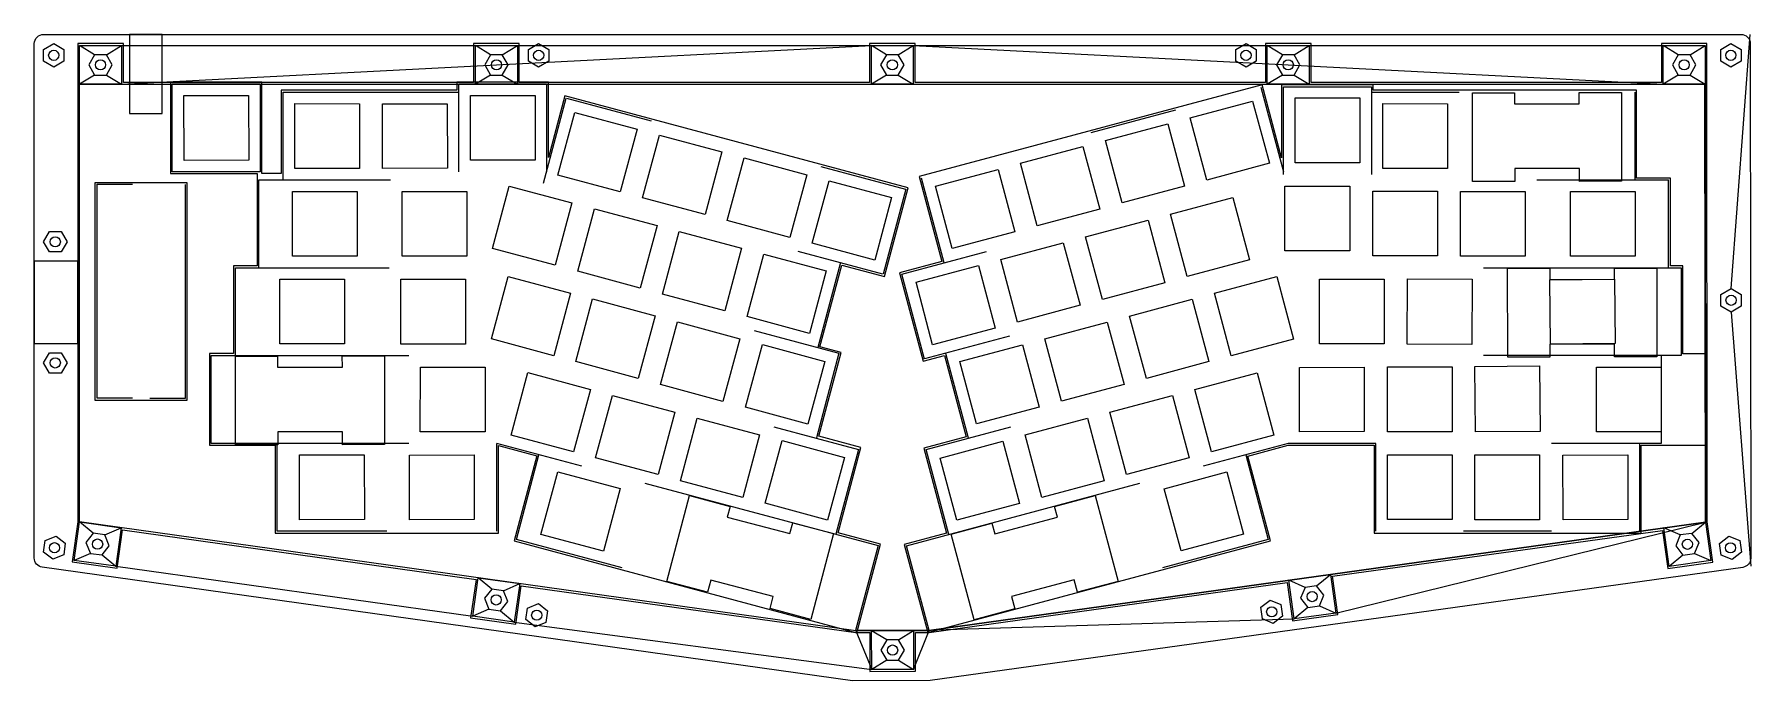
# Model space of a CAD drawing. Header units: millimetres. Extents: x -10 to 362, y -11 to 129.
import ezdxf

# ---------------------------------------------------------------- set-up
doc = ezdxf.new("R2010")
doc.units = ezdxf.units.MM
doc.layers.get('0').update_dxf_attribs({"linetype": 'CONTINUOUS'})

msp = doc.modelspace()

# ---------------------------------------------------------------- linework, layer by layer
for p, q in [((0.07, 118.25), (0.07, 126.65)), ((0.07, 126.65), (9.15, 126.65)), ((3.34, 124.65), (0.07, 126.65)), ((5.88, 124.65), (9.15, 126.65)), ((9.15, 126.65), (9.15, 118.25)), ((9.15, 118.25), (171.39, 126.65)), ((9.15, 126.65), (85.73, 126.65)), ((17.92, 129.05), (10.9, 129.05)), ((10.9, 129.05), (10.9, 111.9)), ((17.92, 111.9), (17.92, 129.05)), ((89, 124.65), (85.73, 126.65)), ((85.73, 126.65), (94.81, 126.65)), ((85.73, 118.25), (85.73, 126.65)), ((91.54, 124.65), (94.81, 126.65)), ((94.81, 126.65), (94.81, 118.25)), ((94.81, 126.65), (171.39, 126.65)), ((174.66, 124.65), (171.39, 126.65)), ((171.39, 126.65), (180.47, 126.65)), ((171.39, 118.25), (171.39, 126.65)), ((177.2, 124.65), (180.47, 126.65)), ((180.47, 126.65), (180.47, 118.25)), ((180.47, 126.65), (342.71, 118.25)), ((180.47, 126.65), (257.05, 126.65)), ((260.32, 124.65), (257.05, 126.65)), ((257.05, 126.65), (266.13, 126.65)), ((257.05, 118.25), (257.05, 126.65)), ((262.86, 124.65), (266.13, 126.65)), ((266.13, 126.65), (266.13, 118.25)), ((266.13, 126.65), (342.71, 126.65)), ((345.98, 124.65), (342.71, 126.65)), ((342.71, 126.65), (351.79, 126.65)), ((342.71, 118.25), (342.71, 126.65)), ((348.52, 124.65), (351.79, 126.65)), ((351.79, 126.65), (351.79, 118.25)), ((357.39, 74.06), (361.55, 129.05)), ((3.34, 124.65), (2.07, 122.45)), ((5.88, 124.65), (3.34, 124.65)), ((7.15, 122.45), (5.88, 124.65)), ((89, 124.65), (87.73, 122.45)), ((91.54, 124.65), (89, 124.65)), ((92.81, 122.45), (91.54, 124.65)), ((174.66, 124.65), (173.39, 122.45)), ((177.2, 124.65), (174.66, 124.65)), ((178.47, 122.45), (177.2, 124.65)), ((260.32, 124.65), (259.05, 122.45)), ((262.86, 124.65), (260.32, 124.65)), ((264.13, 122.45), (262.86, 124.65)), ((345.98, 124.65), (344.71, 122.45)), ((348.52, 124.65), (345.98, 124.65)), ((349.79, 122.45), (348.52, 124.65)), ((3.34, 120.25), (0.07, 118.25)), ((2.07, 122.45), (3.34, 120.25)), ((3.34, 120.25), (5.88, 120.25)), ((5.88, 120.25), (7.15, 122.45)), ((5.88, 120.25), (9.15, 118.25)), ((89, 120.25), (85.73, 118.25)), ((87.73, 122.45), (89, 120.25)), ((89, 120.25), (91.54, 120.25)), ((91.54, 120.25), (92.81, 122.45)), ((91.54, 120.25), (94.81, 118.25)), ((174.66, 120.25), (171.39, 118.25)), ((173.39, 122.45), (174.66, 120.25)), ((174.66, 120.25), (177.2, 120.25)), ((177.2, 120.25), (178.47, 122.45)), ((177.2, 120.25), (180.47, 118.25)), ((260.32, 120.25), (257.05, 118.25)), ((259.05, 122.45), (260.32, 120.25)), ((260.32, 120.25), (262.86, 120.25)), ((262.86, 120.25), (264.13, 122.45)), ((262.86, 120.25), (266.13, 118.25)), ((345.98, 120.25), (342.71, 118.25)), ((344.71, 122.45), (345.98, 120.25)), ((345.98, 120.25), (348.52, 120.25)), ((348.52, 120.25), (349.79, 122.45)), ((348.52, 120.25), (351.79, 118.25)), ((9.15, 118.25), (0.07, 118.25)), ((0.07, 118.25), (351.79, 118.25)), ((0.07, 23.57), (0.07, 118.25)), ((19.74, 118.72), (19.74, 98.91)), ((39.52, 118.72), (19.74, 118.72)), ((20.14, 118.32), (39.16, 118.32)), ((20.14, 99.31), (20.14, 118.32)), ((39.12, 118.32), (39.12, 99.31)), ((39.52, 98.91), (39.52, 118.72)), ((43.73, 116.96), (43.73, 98.91)), ((81.73, 116.96), (43.73, 116.96)), ((44.13, 97.58), (44.13, 116.56)), ((44.13, 116.56), (63.15, 116.56)), ((63.15, 116.56), (82.16, 116.56)), ((101.54, 118.72), (81.73, 118.72)), ((81.73, 118.72), (81.73, 116.96)), ((82.13, 118.32), (101.14, 118.32)), ((82.13, 99.31), (82.13, 118.32)), ((94.81, 118.25), (85.73, 118.25)), ((100.47, 96.87), (105.37, 115.22)), ((101.14, 118.32), (101.14, 99.31)), ((101.54, 102.43), (101.54, 118.72)), ((105.09, 115.72), (101.54, 102.43)), ((179.33, 95.87), (105.09, 115.72)), ((105.41, 115.22), (123.75, 110.31)), ((180.47, 118.25), (171.39, 118.25)), ((255.95, 118.12), (181.75, 98.28)), ((255.66, 117.65), (260.56, 99.31)), ((260.16, 102.35), (255.95, 118.12)), ((266.13, 118.25), (257.05, 118.25)), ((279.98, 118.12), (260.16, 118.12)), ((260.16, 118.12), (260.16, 102.35)), ((260.56, 98.71), (260.56, 117.72)), ((260.56, 117.72), (279.58, 117.72)), ((279.58, 117.72), (279.58, 98.71)), ((279.58, 116.56), (298.59, 116.56)), ((279.98, 116.96), (279.98, 118.12)), ((336.95, 116.96), (279.98, 116.96)), ((336.55, 116.56), (336.55, 97.54)), ((336.95, 97.94), (336.95, 116.96)), ((351.79, 118.25), (342.71, 118.25)), ((351.86, 23.53), (351.75, 118.25)), ((10.9, 111.9), (17.92, 111.9)), ((218.93, 107.81), (237.28, 112.71)), ((160.44, 100.47), (178.79, 95.57)), ((3.88, 96.63), (11.5, 96.63)), ((3.88, 50.31), (3.88, 96.63)), ((19.74, 98.91), (38.48, 98.91)), ((39.12, 99.31), (20.14, 99.31)), ((22.9, 96.59), (22.9, 50.27)), ((38.48, 98.91), (38.48, 78.96)), ((38.88, 97.58), (67.38, 97.58)), ((38.88, 78.56), (38.88, 97.58)), ((43.73, 98.91), (39.52, 98.91)), ((181.75, 98.28), (186.65, 79.92)), ((187.15, 79.62), (182.24, 97.97)), ((315.38, 97.54), (343.89, 97.54)), ((344.29, 97.94), (336.95, 97.94)), ((343.89, 78.56), (343.89, 97.58)), ((344.29, 78.96), (344.29, 97.94)), ((178.82, 95.53), (173.92, 77.19)), ((174.2, 76.69), (179.33, 95.87)), ((173.88, 77.19), (155.54, 82.09)), ((177.98, 77.19), (196.32, 82.09)), ((38.48, 78.96), (33.4, 78.96)), ((33.4, 78.96), (33.4, 59.98)), ((33.8, 78.56), (67.06, 78.56)), ((33.8, 59.58), (33.8, 78.56)), ((164.71, 79.66), (159.81, 61.28)), ((160.27, 61.46), (164.99, 79.15)), ((164.99, 79.15), (174.2, 76.69)), ((186.65, 79.92), (177.48, 77.47)), ((303.81, 78.56), (346.57, 78.56)), ((346.97, 78.96), (344.29, 78.96)), ((346.57, 78.56), (346.57, 59.55)), ((346.97, 59.95), (346.97, 78.96)), ((177.48, 77.47), (182.59, 58.34)), ((182.88, 58.81), (177.98, 77.15)), ((357.4, 68.98), (361.64, 13.99)), ((146.01, 64.98), (164.36, 60.08)), ((201.26, 63.75), (182.92, 58.84)), ((33.4, 59.98), (28.17, 59.98)), ((28.17, 59.98), (28.17, 40.17)), ((28.57, 59.58), (71.33, 59.58)), ((28.57, 40.57), (28.57, 59.58)), ((164.39, 60.08), (159.49, 41.73)), ((160.01, 42.13), (164.85, 60.24)), ((164.85, 60.24), (160.27, 61.46)), ((182.59, 58.34), (187.21, 59.58)), ((187.21, 59.58), (191.92, 41.97)), ((192.41, 41.7), (187.5, 60.04)), ((346.57, 59.55), (303.81, 59.55)), ((342.3, 59.55), (342.3, 40.53)), ((352.22, 59.95), (346.97, 59.95)), ((352.24, 40.17), (352.22, 59.95)), ((11.5, 50.31), (3.88, 50.31)), ((22.9, 50.27), (15.28, 50.27)), ((150.28, 44.17), (168.63, 39.26)), ((169.15, 39.68), (160.01, 42.13)), ((191.92, 41.97), (182.74, 39.51)), ((183.23, 39.23), (201.58, 44.13)), ((28.17, 40.17), (42.43, 40.17)), ((71.33, 40.57), (28.57, 40.57)), ((42.43, 40.17), (42.43, 21.15)), ((42.83, 21.55), (42.83, 40.57)), ((90.31, 40.57), (90.31, 21.55)), ((108.73, 35.67), (90.38, 40.57)), ((90.71, 21.15), (90.71, 40.07)), ((90.71, 40.07), (99, 37.85)), ((99, 37.85), (94.09, 19.47)), ((94.58, 19.76), (99.48, 38.1)), ((168.63, 39.26), (163.72, 20.92)), ((164.21, 21.19), (169.15, 39.68)), ((182.74, 39.51), (187.65, 21.15)), ((188.14, 20.88), (183.23, 39.23)), ((261.55, 40.57), (243.21, 35.67)), ((252.38, 38.1), (257.28, 19.76)), ((252.86, 37.83), (261.6, 40.17)), ((257.77, 19.47), (252.86, 37.83)), ((280.56, 40.57), (261.55, 40.57)), ((261.6, 40.17), (280.16, 40.17)), ((280.16, 40.17), (280.16, 21.15)), ((280.56, 21.55), (280.56, 40.57)), ((342.3, 40.57), (318.56, 40.57)), ((337.57, 40.57), (337.57, 21.55)), ((337.97, 21.15), (337.97, 40.17)), ((337.97, 40.17), (352.24, 40.17)), ((122.41, 31.96), (172.9, 18.45)), ((178.96, 18.42), (229.45, 31.93)), ((-1.09, 15.25), (0.07, 23.57)), ((3.03, 21.13), (0.07, 23.57)), ((0.07, 23.57), (9.06, 22.31)), ((168.06, 0.04), (0.07, 23.57)), ((5.55, 20.78), (9.06, 22.31)), ((9.06, 22.31), (7.9, 13.99)), ((183.9, 0.07), (351.86, 23.53)), ((346.57, 22.72), (183.9, 0.07)), ((271.86, 3.87), (351.86, 23.53)), ((342.87, 22.27), (351.86, 23.53)), ((348.9, 21.1), (351.86, 23.53)), ((351.86, 23.53), (353.02, 15.21)), ((3.03, 21.13), (1.47, 19.13)), ((1.47, 19.13), (2.42, 16.77)), ((5.55, 20.78), (3.03, 21.13)), ((6.5, 18.42), (5.55, 20.78)), ((42.43, 21.15), (90.71, 21.15)), ((66.57, 21.55), (42.83, 21.55)), ((94.09, 19.47), (168.28, -0.39)), ((117.51, 13.62), (94.58, 19.76)), ((173.39, 18.73), (164.21, 21.19)), ((168.28, -0.39), (173.39, 18.73)), ((187.65, 21.15), (178.51, 18.71)), ((178.51, 18.71), (183.61, -0.38)), ((183.61, -0.38), (257.77, 19.47)), ((257.28, 19.76), (234.35, 13.62)), ((280.16, 21.15), (337.97, 21.15)), ((318.56, 21.55), (299.54, 21.55)), ((346.38, 20.75), (342.87, 22.27)), ((344.03, 13.95), (342.87, 22.27)), ((346.38, 20.75), (345.43, 18.39)), ((348.9, 21.1), (346.38, 20.75)), ((350.46, 19.09), (348.9, 21.1)), ((349.51, 16.74), (350.46, 19.09)), ((2.42, 16.77), (-1.09, 15.25)), ((7.9, 13.99), (-1.09, 15.25)), ((2.42, 16.77), (4.94, 16.42)), ((4.94, 16.42), (6.5, 18.42)), ((4.94, 16.42), (7.9, 13.99)), ((172.9, 18.45), (167.99, 0.11)), ((183.9, 0.07), (179, 18.42)), ((346.99, 16.39), (344.03, 13.95)), ((353.02, 15.21), (344.03, 13.95)), ((345.43, 18.39), (346.99, 16.39)), ((346.99, 16.39), (349.51, 16.74)), ((349.51, 16.74), (353.02, 15.21)), ((7.9, 13.99), (85.15, 3.17)), ((85.15, 3.17), (86.31, 11.49)), ((89.27, 9.05), (86.31, 11.49)), ((86.31, 11.49), (95.3, 10.23)), ((261.7, 10.94), (270.7, 12.19)), ((267.73, 9.76), (270.7, 12.19)), ((270.7, 12.19), (271.86, 3.87)), ((89.27, 9.05), (87.71, 7.05)), ((91.79, 8.7), (89.27, 9.05)), ((91.79, 8.7), (95.3, 10.23)), ((92.74, 6.34), (91.79, 8.7)), ((95.3, 10.23), (94.14, 1.91)), ((265.22, 9.41), (261.7, 10.94)), ((262.87, 2.62), (261.7, 10.94)), ((265.22, 9.41), (264.27, 7.05)), ((267.73, 9.76), (265.22, 9.41)), ((269.3, 7.76), (267.73, 9.76)), ((268.34, 5.4), (269.3, 7.76)), ((88.66, 4.69), (85.15, 3.17)), ((87.71, 7.05), (88.66, 4.69)), ((88.66, 4.69), (91.18, 4.34)), ((91.18, 4.34), (92.74, 6.34)), ((91.18, 4.34), (94.14, 1.91)), ((265.83, 5.05), (262.87, 2.62)), ((271.86, 3.87), (262.87, 2.62)), ((264.27, 7.05), (265.83, 5.05)), ((265.83, 5.05), (268.34, 5.4)), ((268.34, 5.4), (271.86, 3.87)), ((94.14, 1.91), (85.15, 3.17)), ((94.14, 1.91), (171.46, -8.36)), ((183.9, 0.07), (167.99, 0.07)), ((168.06, 0.04), (183.94, 0.07)), ((168.06, 0.04), (171.46, -8.36)), ((171.44, 0.04), (180.52, 0.06)), ((174.72, -1.95), (171.44, 0.04)), ((171.46, -8.36), (171.44, 0.04)), ((177.26, -1.94), (180.52, 0.06)), ((180.52, 0.06), (262.87, 2.62)), ((180.52, 0.06), (180.54, -8.34)), ((180.54, -8.34), (183.9, 0.07)), ((174.72, -1.95), (173.45, -4.15)), ((177.26, -1.94), (174.72, -1.95)), ((178.53, -4.14), (177.26, -1.94)), ((174.73, -6.35), (171.46, -8.36)), ((173.45, -4.15), (174.73, -6.35)), ((174.73, -6.35), (177.27, -6.34)), ((177.27, -6.34), (178.53, -4.14)), ((177.27, -6.34), (180.54, -8.34)), ((180.54, -8.34), (171.46, -8.36))]:
    msp.add_line(p, q)
msp.add_lwpolyline([(-9.71, 15.77), (-9.71, 127.05, -0.414214), (-7.71, 129.05), (359.55, 129.05, -0.413995), (361.55, 127.05), (361.64, 15.73, -0.374463), (359.91, 13.75), (184.1, -10.73), (167.32, -10.77), (-7.99, 13.79, -0.374017)], format="xyb", close=True)
for points in [[(-3.31, 125.78), (-3.31, 123.24), (-5.51, 121.97), (-7.71, 123.24), (-7.71, 125.78), (-5.51, 127.05)], [(9.55, 127.05), (-0.33, 127.05), (-0.33, 23.59), (-1.55, 14.91), (8.24, 13.54), (9.4, 21.85), (85.86, 11.15), (84.69, 2.83), (94.48, 1.46), (95.64, 9.77), (168.04, -0.36), (171.04, -0.36), (171.06, -8.76), (180.94, -8.74), (180.92, -0.33), (183.93, -0.33), (261.37, 10.45), (262.52, 2.17), (272.31, 3.53), (271.15, 11.81), (342.54, 21.75), (343.69, 13.5), (353.47, 14.87), (352.26, 23.56), (352.18, 127.05), (342.31, 127.05), (342.31, 118.65), (266.53, 118.65), (266.53, 127.05), (256.65, 127.05), (256.65, 118.65), (180.87, 118.65), (180.87, 127.05), (170.99, 127.05), (170.99, 118.65), (95.21, 118.65), (95.21, 127.05), (85.33, 127.05), (85.33, 118.65), (9.55, 118.65)], [(101.61, 125.78), (101.61, 123.24), (99.41, 121.97), (97.21, 123.24), (97.21, 125.78), (99.41, 127.05)], [(252.45, 127.05), (254.65, 125.78), (254.65, 123.24), (252.45, 121.97), (250.25, 123.24), (250.25, 125.78)], [(357.35, 127.05), (359.56, 125.78), (359.56, 123.24), (357.36, 121.97), (355.16, 123.24), (355.16, 125.78)], [(0.07, 23.57), (0.07, 118.25), (351.79, 118.25), (351.86, 23.53), (183.9, 0.07), (168.06, 0.04)], [(22.68, 101.78), (22.65, 115.79), (36.65, 115.82), (36.68, 101.81)], [(84.64, 115.82), (98.64, 115.82), (98.63, 101.81), (84.63, 101.81)], [(263.07, 101.28), (263.07, 115.29), (277.07, 115.29), (277.07, 101.28)], [(324.58, 100.05), (310.58, 100.03), (310.58, 97.23), (301.45, 97.22), (301.42, 116.42), (310.55, 116.43), (310.56, 114.03), (324.56, 114.05), (324.55, 116.45), (333.68, 116.47), (333.71, 97.27), (324.58, 97.25)], [(60.67, 100.04), (46.67, 100.05), (46.68, 114.06), (60.68, 114.05)], [(79.65, 100.08), (65.65, 100.05), (65.62, 114.02), (79.62, 114.05)], [(103.54, 98.6), (107.21, 112.17), (120.72, 108.51), (117.06, 94.95)], [(253.86, 114.62), (257.5, 101.16), (243.98, 97.51), (240.34, 110.96)], [(282.05, 114.06), (296.05, 114.05), (296.05, 100.04), (282.05, 100.05)], [(239.16, 96.18), (225.64, 92.57), (222.02, 106.1), (235.55, 109.71)], [(135.4, 90.05), (121.88, 93.7), (125.55, 107.26), (139.07, 103.61)], [(207.26, 87.63), (203.64, 101.21), (217.17, 104.81), (220.79, 91.23)], [(153.74, 85.13), (140.23, 88.79), (143.9, 102.33), (157.41, 98.67)], [(3.48, 49.87), (3.48, 97.03), (23.3, 97.03), (23.3, 49.87)], [(162.23, 97.36), (175.75, 93.73), (172.13, 80.23), (158.61, 83.86)], [(185.3, 96.22), (198.83, 99.84), (202.44, 86.35), (188.91, 82.73)], [(60.15, 95.04), (60.14, 81.03), (46.14, 81.03), (46.15, 95.04)], [(83.89, 81.03), (69.89, 81.03), (69.89, 95.04), (83.89, 95.04)], [(102.95, 79.1), (89.43, 82.73), (93.05, 96.23), (106.57, 92.6)], [(249.63, 93.77), (253.24, 80.28), (239.71, 76.66), (236.1, 90.15)], [(260.88, 82.23), (260.88, 96.24), (274.88, 96.24), (274.88, 82.23)], [(293.9, 95.11), (293.89, 81.1), (279.89, 81.1), (279.9, 95.11)], [(312.88, 95.07), (312.87, 81.03), (298.87, 81.03), (298.88, 95.08)], [(322.65, 81.03), (322.66, 95.08), (336.66, 95.07), (336.65, 81.03)], [(125.02, 87.7), (121.4, 74.17), (107.88, 77.79), (111.5, 91.32)], [(-3.9, 86.37), (-2.63, 84.17), (-3.9, 81.97), (-6.44, 81.97), (-7.71, 84.17), (-6.44, 86.37)], [(139.72, 69.24), (126.19, 72.85), (129.81, 86.41), (143.33, 82.8)], [(234.89, 75.33), (221.37, 71.72), (217.75, 85.25), (231.28, 88.86)], [(203.02, 66.82), (199.38, 80.32), (212.9, 83.96), (216.54, 70.46)], [(-0.33, 79.97), (-9.71, 79.97), (-9.71, 62.17), (-0.33, 62.17)], [(144.5, 67.98), (148.12, 81.51), (161.64, 77.89), (158.02, 64.36)], [(181.06, 75.44), (194.59, 79.02), (198.18, 65.5), (184.64, 61.91)], [(332.2, 62.06), (318.2, 62.04), (318.2, 59.24), (309.07, 59.23), (309.04, 78.43), (318.17, 78.44), (318.18, 76.04), (332.18, 76.06), (332.17, 78.46), (341.3, 78.47), (341.33, 59.27), (332.2, 59.26)], [(57.43, 62.08), (43.43, 62.09), (43.43, 76.06), (57.43, 76.06)], [(69.57, 62.05), (69.57, 76.1), (83.57, 76.09), (83.57, 62.05)], [(89.18, 63.15), (92.8, 76.68), (106.33, 73.06), (102.71, 59.53)], [(259.15, 76.66), (262.76, 63.12), (249.24, 59.51), (245.62, 73.05)], [(268.33, 76.1), (282.33, 76.09), (282.32, 62.08), (268.32, 62.09)], [(287.3, 62.05), (287.38, 76.17), (301.38, 76.09), (301.3, 61.98)], [(318.31, 62.05), (318.18, 75.92), (332.18, 76.06), (332.31, 62.19)], [(107.42, 58.28), (111.09, 71.82), (124.6, 68.16), (120.93, 54.62)], [(244.41, 58.25), (230.89, 54.61), (227.25, 68.11), (240.77, 71.76)], [(359.6, 72.79), (359.6, 70.25), (357.4, 68.98), (355.2, 70.25), (355.2, 72.79), (357.39, 74.06)], [(125.77, 53.3), (129.43, 66.84), (142.95, 63.18), (139.28, 49.64)], [(212.55, 49.67), (208.91, 63.17), (222.43, 66.82), (226.07, 53.32)], [(-6.44, 55.77), (-7.71, 57.97), (-6.44, 60.17), (-3.9, 60.17), (-2.63, 57.97), (-3.9, 55.77)], [(33.83, 40.25), (33.8, 59.45), (42.93, 59.46), (42.94, 57.06), (56.94, 57.08), (56.93, 59.48), (66.07, 59.49), (66.09, 40.29), (56.96, 40.28), (56.96, 43.08), (42.96, 43.06), (42.96, 40.26)], [(144.15, 48.4), (147.81, 61.94), (161.33, 58.28), (157.66, 44.74)], [(190.56, 58.3), (204.08, 61.91), (207.7, 48.38), (194.17, 44.77)], [(87.8, 43.03), (73.8, 43.07), (73.84, 57.08), (87.84, 57.04)], [(93.45, 42.33), (97.07, 55.87), (110.6, 52.25), (106.98, 38.71)], [(254.88, 55.84), (258.5, 42.31), (244.97, 38.7), (241.36, 52.23)], [(278.02, 57.04), (278.05, 43.1), (264.05, 43.07), (264.02, 57.01)], [(283.07, 43.07), (283.07, 57.12), (297.07, 57.11), (297.07, 43.07)], [(302.08, 43.04), (301.98, 57.23), (315.98, 57.33), (316.08, 43.14)], [(328.27, 57.05), (342.27, 57.04), (342.26, 43.03), (328.26, 43.04)], [(125.25, 33.8), (111.72, 37.43), (115.35, 50.94), (128.87, 47.31)], [(240.15, 37.42), (226.62, 33.8), (223.01, 47.29), (236.54, 50.91)], [(143.59, 28.87), (130.07, 32.49), (133.69, 46.02), (147.21, 42.4)], [(208.24, 28.89), (204.66, 42.42), (218.19, 46), (221.78, 32.48)], [(148.41, 27.62), (152.08, 41.16), (165.59, 37.5), (161.93, 23.96)], [(186.29, 37.4), (199.81, 41.03), (203.42, 27.58), (189.9, 23.95)], [(47.7, 24.06), (47.67, 38.07), (61.67, 38.1), (61.7, 24.09)], [(85.44, 38.06), (85.47, 24.09), (71.47, 24.06), (71.44, 38.03)], [(283.07, 38.11), (297.07, 38.1), (297.07, 24.09), (283.07, 24.09)], [(301.98, 24.06), (301.98, 38.07), (315.98, 38.06), (315.98, 24.05)], [(335.06, 24.09), (321.06, 24.06), (321.03, 38.03), (335.03, 38.06)], [(117.05, 30.8), (113.43, 17.27), (99.91, 20.88), (103.53, 34.42)], [(248.28, 34.4), (251.92, 20.94), (238.41, 17.29), (234.77, 30.74)], [(149.48, 4.81), (150.18, 7.44), (136.64, 11.01), (135.95, 8.38), (127.12, 10.71), (132.01, 29.27), (140.84, 26.94), (140.23, 24.62), (153.77, 21.05), (154.38, 23.37), (163.21, 21.05), (158.31, 2.48)], [(215.24, 11.05), (201.72, 7.44), (202.44, 4.75), (193.62, 2.39), (188.66, 20.94), (197.49, 23.3), (198.11, 20.98), (211.63, 24.59), (211.01, 26.91), (219.83, 29.26), (224.79, 10.71), (215.96, 8.36)], [(-5, 20.52), (-3, 18.96), (-3.35, 16.44), (-5.71, 15.49), (-7.71, 17.05), (-7.36, 19.57)], [(359.29, 19.53), (359.64, 17.01), (357.63, 15.45), (355.28, 16.4), (354.93, 18.92), (356.93, 20.48)], [(101.35, 4.34), (100.99, 1.83), (98.64, 0.87), (96.64, 2.44), (96.99, 4.95), (99.34, 5.91)], [(260.01, 5.71), (260.36, 3.19), (258.36, 1.63), (256, 2.58), (255.65, 5.1), (257.66, 6.66)]]:
    msp.add_lwpolyline(points, close=True)
for centre in [(-5.51, 124.51), (4.61, 122.45), (90.27, 122.45), (99.41, 124.51), (175.93, 122.45), (252.45, 124.51), (261.59, 122.45), (347.25, 122.45), (357.36, 124.51), (-5.17, 84.17), (357.4, 71.52), (-5.17, 57.97), (-5.35, 18), (3.98, 18.78), (347.94, 18.74), (357.28, 17.97), (90.22, 6.7), (266.78, 7.41), (98.99, 3.39), (258.01, 4.14), (175.99, -4.15)]:
    msp.add_circle(centre, 1.1)

doc.saveas('drawing.dxf')
